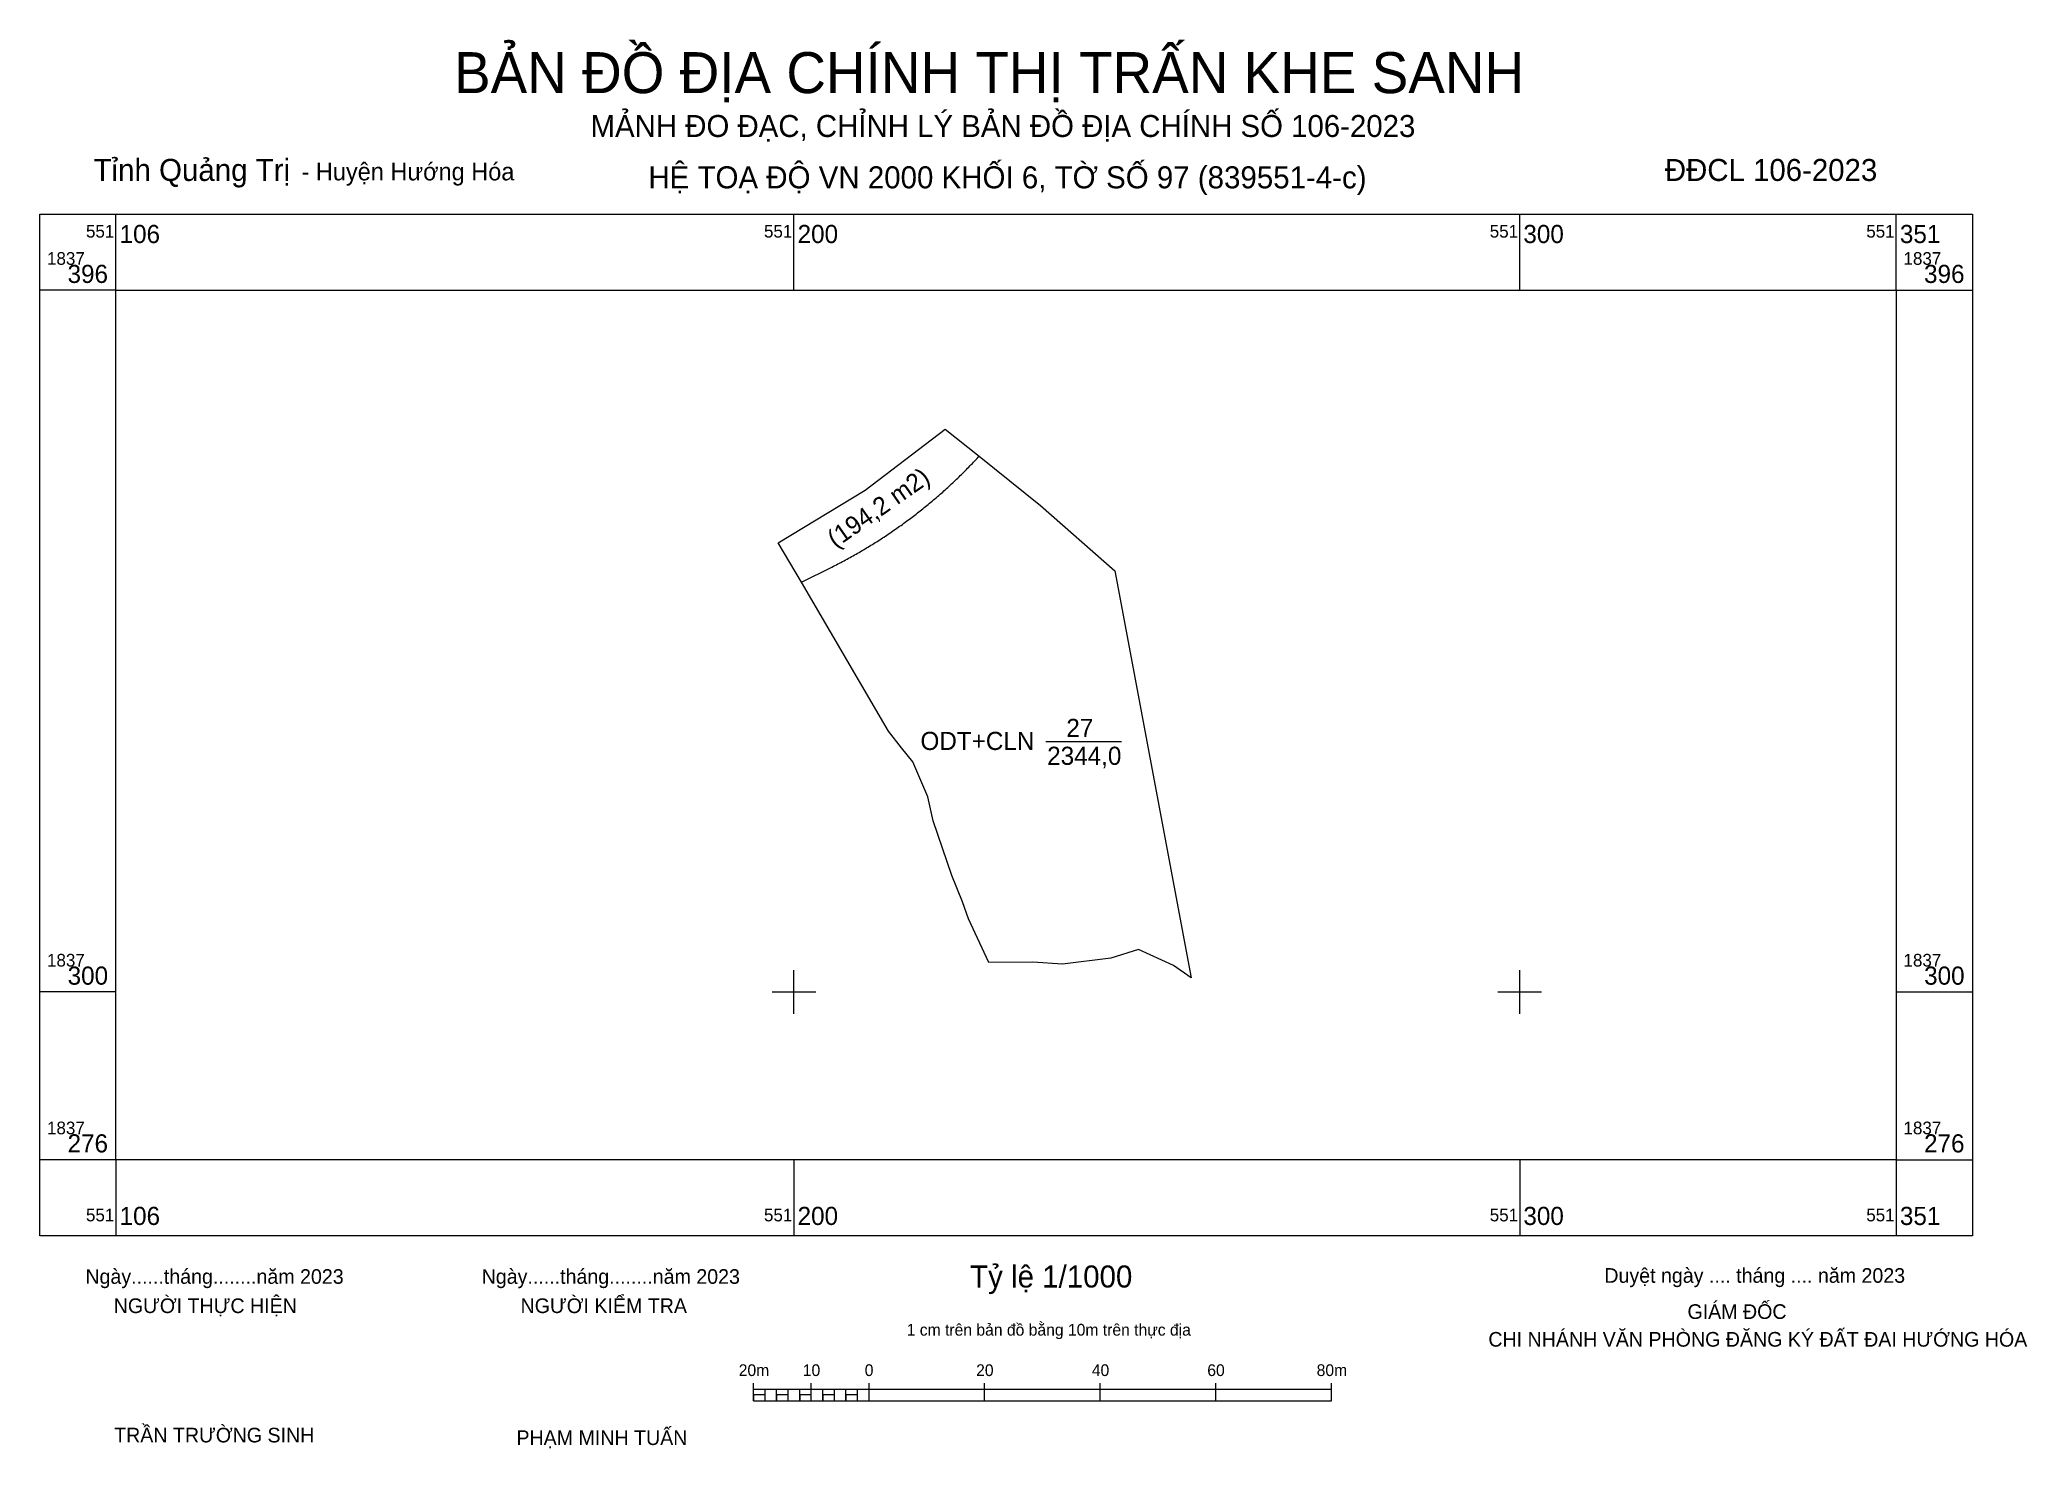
# Model space of a CAD drawing. Extents: x 551096 to 551370, y 1837237 to 1837431.
import ezdxf

# ---------------------------------------------------------------- set-up
doc = ezdxf.new("R2010")
doc.units = 0
for name, color, linetype in [('Level 10', 7, 'Continuous'), ('Level 13', 7, 'Continuous'), ('Level 2', 7, 'Continuous'), ('Level 4', 7, 'Continuous'), ('Level 50', 7, 'Continuous'), ('Level 6', 7, 'Continuous'), ('Level 63', 7, 'Continuous')]:
    doc.layers.add(name, color=color, linetype=linetype)

msp = doc.modelspace()

# ---------------------------------------------------------------- linework, layer by layer
at = {"layer": 'Level 10'}
msp.add_lwpolyline([(551254.73, 1837301.96), (551252.29, 1837303.63), (551247.49, 1837305.85), (551243.65, 1837304.66), (551236.99, 1837303.81), (551232.93, 1837304.1), (551226.85, 1837304.06), (551224.05, 1837310.06), (551223.2, 1837312.42), (551221.74, 1837316.07), (551219.18, 1837323.59), (551218.43, 1837326.88), (551216.38, 1837331.73), (551214.81, 1837333.63), (551213.03, 1837335.96), (551201.02, 1837356.47), (551197.83, 1837361.92), (551209.81, 1837369.17), (551220.83, 1837377.59), (551225.51, 1837373.83), (551233.95, 1837367.05), (551244.21, 1837358.03), (551254.73, 1837301.96)], dxfattribs=at)
at = {"layer": 'Level 13'}
msp.add_line((551234.69, 1837334.54), (551245.11, 1837334.54), dxfattribs=at)
at = {"layer": 'Level 2'}
for p, q in [((551194.43, 1837243.65), (551194.43, 1837246.08)), ((551194.43, 1837245.27), (551274.05, 1837245.27)), ((551196.02, 1837243.65), (551196.02, 1837245.27)), ((551197.61, 1837243.65), (551197.61, 1837245.27)), ((551199.2, 1837243.65), (551199.2, 1837245.27)), ((551200.8, 1837243.65), (551200.8, 1837245.27)), ((551202.39, 1837243.65), (551202.39, 1837246.08)), ((551203.98, 1837243.65), (551203.98, 1837245.27)), ((551205.57, 1837243.65), (551205.57, 1837245.27)), ((551207.16, 1837243.65), (551207.16, 1837245.27)), ((551208.76, 1837243.65), (551208.76, 1837245.27)), ((551210.35, 1837243.65), (551210.35, 1837246.08)), ((551226.27, 1837243.65), (551226.27, 1837246.08)), ((551242.2, 1837243.65), (551242.2, 1837246.08)), ((551258.12, 1837243.65), (551258.12, 1837246.08)), ((551274.05, 1837243.65), (551274.05, 1837246.08)), ((551194.43, 1837243.65), (551274.05, 1837243.65))]:
    msp.add_line(p, q, dxfattribs=at)
for points in [[(551194.43, 1837243.65), (551196.02, 1837243.65), (551196.02, 1837244.46), (551194.43, 1837244.46)], [(551197.61, 1837243.65), (551199.2, 1837243.65), (551199.2, 1837244.46), (551197.61, 1837244.46)], [(551200.8, 1837243.65), (551202.39, 1837243.65), (551202.39, 1837244.46), (551200.8, 1837244.46)], [(551203.98, 1837243.65), (551205.57, 1837243.65), (551205.57, 1837244.46), (551203.98, 1837244.46)], [(551207.16, 1837243.65), (551208.76, 1837243.65), (551208.76, 1837244.46), (551207.16, 1837244.46)]]:
    msp.add_lwpolyline(points, close=True, dxfattribs=at)
at = {"layer": 'Level 50'}
msp.add_lwpolyline([(551201.02, 1837356.47), (551205.22, 1837358.57), (551205.43, 1837358.67), (551205.64, 1837358.78), (551205.85, 1837358.89), (551206.06, 1837359), (551206.27, 1837359.1), (551206.48, 1837359.21), (551206.69, 1837359.32), (551206.9, 1837359.44), (551207.11, 1837359.55), (551207.32, 1837359.66), (551207.53, 1837359.77), (551207.74, 1837359.89), (551207.94, 1837360), (551208.15, 1837360.12), (551208.36, 1837360.24), (551208.56, 1837360.35), (551208.77, 1837360.47), (551208.97, 1837360.59), (551209.18, 1837360.71), (551209.38, 1837360.83), (551209.59, 1837360.95), (551209.79, 1837361.07), (551210, 1837361.19), (551210.2, 1837361.31), (551210.4, 1837361.44), (551210.6, 1837361.56), (551210.81, 1837361.68), (551211.01, 1837361.81), (551211.21, 1837361.93), (551211.41, 1837362.06), (551211.61, 1837362.19), (551211.81, 1837362.32), (551212.01, 1837362.44), (551212.21, 1837362.57), (551212.4, 1837362.7), (551212.6, 1837362.83), (551212.8, 1837362.97), (551213, 1837363.1), (551213.19, 1837363.23), (551213.39, 1837363.36), (551213.58, 1837363.5), (551213.78, 1837363.63), (551213.97, 1837363.77), (551214.17, 1837363.9), (551214.36, 1837364.04), (551214.56, 1837364.18), (551214.75, 1837364.31), (551214.94, 1837364.45), (551215.13, 1837364.59), (551215.32, 1837364.73), (551215.52, 1837364.87), (551215.71, 1837365.01), (551215.9, 1837365.15), (551216.09, 1837365.3), (551216.28, 1837365.44), (551216.46, 1837365.58), (551216.65, 1837365.73), (551216.84, 1837365.87), (551217.03, 1837366.02), (551217.21, 1837366.16), (551217.4, 1837366.31), (551217.59, 1837366.46), (551217.77, 1837366.61), (551217.96, 1837366.75), (551218.14, 1837366.9), (551218.32, 1837367.05), (551218.51, 1837367.2), (551218.69, 1837367.35), (551218.87, 1837367.51), (551219.05, 1837367.66), (551219.23, 1837367.81), (551219.41, 1837367.97), (551219.59, 1837368.12), (551219.77, 1837368.27), (551219.95, 1837368.43), (551220.13, 1837368.59), (551220.31, 1837368.74), (551220.49, 1837368.9), (551220.66, 1837369.06), (551220.84, 1837369.22), (551221.02, 1837369.37), (551221.19, 1837369.53), (551221.37, 1837369.69), (551221.54, 1837369.86), (551221.71, 1837370.02), (551221.89, 1837370.18), (551222.06, 1837370.34), (551222.23, 1837370.5), (551222.4, 1837370.67), (551222.57, 1837370.83), (551222.75, 1837371), (551222.92, 1837371.16), (551223.08, 1837371.33), (551223.25, 1837371.49), (551223.42, 1837371.66), (551223.59, 1837371.83), (551223.76, 1837372), (551223.92, 1837372.17), (551224.09, 1837372.34), (551224.25, 1837372.51), (551224.42, 1837372.68), (551224.58, 1837372.85), (551224.75, 1837373.02), (551224.91, 1837373.19), (551225.07, 1837373.36), (551225.23, 1837373.54), (551225.39, 1837373.71), (551225.51, 1837373.83)], dxfattribs=at)
at = {"layer": 'Level 63'}
for p, q in [((551106.58, 1837396.72), (551106.58, 1837407.22)), ((551200, 1837396.72), (551200, 1837407.22)), ((551300, 1837396.72), (551300, 1837407.22)), ((551351.88, 1837396.72), (551351.88, 1837407.22)), ((551106.58, 1837396.72), (551096.08, 1837396.72)), ((551351.88, 1837396.72), (551362.38, 1837396.72)), ((551200, 1837297), (551200, 1837303)), ((551300, 1837297), (551300, 1837303)), ((551106.58, 1837300), (551096.08, 1837300)), ((551197, 1837300), (551203, 1837300)), ((551297, 1837300), (551303, 1837300)), ((551351.88, 1837300), (551362.38, 1837300)), ((551106.58, 1837276.88), (551096.08, 1837276.88)), ((551106.58, 1837276.88), (551106.58, 1837266.38)), ((551200, 1837276.88), (551200, 1837266.38)), ((551300, 1837276.88), (551300, 1837266.38)), ((551351.88, 1837276.88), (551351.88, 1837266.38)), ((551351.88, 1837276.88), (551362.38, 1837276.88))]:
    msp.add_line(p, q, dxfattribs=at)
for points in [[(551096.08, 1837407.22), (551362.38, 1837407.22), (551362.38, 1837266.38), (551096.08, 1837266.38), (551096.08, 1837407.22)], [(551106.58, 1837396.72), (551351.88, 1837396.72), (551351.88, 1837276.88), (551106.58, 1837276.88), (551106.58, 1837396.72)]]:
    msp.add_lwpolyline(points, dxfattribs=at)

# ---------------------------------------------------------------- texts
at = {"layer": 'Level 13'}
msp.add_text('27', height=2.5, dxfattribs=at).set_placement((551237.53, 1837335.14))
at = {"layer": 'Level 2'}
for s, height, p in [('BẢN ĐỒ ĐỊA CHÍNH THỊ TRẤN KHE SANH', 5.654, (551153.16, 1837423.88)), ('MẢNH ĐO ĐẠC, CHỈNH LÝ BẢN ĐỒ ĐỊA CHÍNH SỐ 106-2023', 3.0286, (551171.97, 1837417.84)), ('Tỉnh Quảng Trị', 3.037, (551103.49, 1837411.78)), ('- Huyện Hướng Hóa', 2.4231, (551132.15, 1837411.86)), ('HỆ TOẠ ĐỘ VN 2000 KHỐI 6, TỜ SỐ 97 (839551-4-c)', 3.037, (551179.94, 1837410.76)), (' ĐĐCL 106-2023', 3.0287, (551318.87, 1837411.78)), ('ODT+CLN', 2.5, (551217.43, 1837333.35)), ('Ngày......tháng........năm 2023', 2.0198, (551102.37, 1837259.77)), ('Ngày......tháng........năm 2023', 2.0198, (551156.97, 1837259.77)), ('Tỷ lệ 1/1000', 3.0378, (551224.27, 1837259.26)), ('Duyệt ngày .... tháng .... năm 2023', 2.0198, (551311.66, 1837259.91)), ('NGƯỜI THỰC HIỆN', 2.0198, (551106.27, 1837255.74)), ('NGƯỜI KIỂM TRA', 2.0198, (551162.33, 1837255.74)), ('GIÁM ĐỐC', 2.02, (551323.11, 1837254.93)), ('1 cm trên bản đồ bằng 10m trên thực địa', 1.6157, (551215.53, 1837252.63)), ('CHI NHÁNH VĂN PHÒNG ĐĂNG KÝ ĐẤT ĐAI HƯỚNG HÓA', 2.0198, (551295.68, 1837251.11)), ('20m', 1.616, (551192.39, 1837247.06)), ('10', 1.616, (551201.22, 1837247.06)), ('0', 1.62, (551209.75, 1837247.06)), ('20', 1.616, (551225.1, 1837247.06)), ('40', 1.616, (551241.04, 1837247.06)), ('60', 1.616, (551256.95, 1837247.06)), ('80m', 1.616, (551272.02, 1837247.06)), ('TRẦN TRƯỜNG SINH', 2.0198, (551106.33, 1837237.91)), ('PHẠM MINH TUẤN', 2.0198, (551161.76, 1837237.55))]:
    msp.add_text(s, height=height, dxfattribs=at).set_placement(p)
at = {"layer": 'Level 4'}
msp.add_text('2344,0', height=2.5, dxfattribs=at).set_placement((551234.89, 1837331.3))
at = {"layer": 'Level 6'}
msp.add_text('(194,2 m2)', height=2.5, rotation=34.9646, dxfattribs=at).set_placement((551205.72, 1837361.11))
at = {"layer": 'Level 63'}
for s, height, p in [('551', 1.75, (551102.45, 1837403.97)), ('106', 2.5, (551107.08, 1837403.22)), ('551', 1.75, (551195.87, 1837403.97)), ('200', 2.5, (551200.5, 1837403.22)), ('551', 1.75, (551295.87, 1837403.97)), ('300', 2.5, (551300.5, 1837403.22)), ('551', 1.75, (551347.75, 1837403.97)), ('351', 2.5, (551352.38, 1837403.22)), ('1837', 1.75, (551097.08, 1837400.22)), ('396', 2.5, (551099.91, 1837397.72)), ('1837', 1.75, (551352.88, 1837400.22)), ('396', 2.5, (551355.71, 1837397.72)), ('1837', 1.75, (551097.08, 1837303.5)), ('1837', 1.75, (551352.88, 1837303.5)), ('300', 2.5, (551099.92, 1837301)), ('300', 2.5, (551355.72, 1837301)), ('1837', 1.75, (551097.08, 1837280.38)), ('276', 2.5, (551099.91, 1837277.88)), ('1837', 1.75, (551352.88, 1837280.38)), ('276', 2.5, (551355.71, 1837277.88)), ('551', 1.75, (551102.45, 1837268.38)), ('106', 2.5, (551107.08, 1837267.88)), ('551', 1.75, (551195.87, 1837268.38)), ('200', 2.5, (551200.5, 1837267.88)), ('551', 1.75, (551295.87, 1837268.38)), ('300', 2.5, (551300.5, 1837267.88)), ('551', 1.75, (551347.75, 1837268.38)), ('351', 2.5, (551352.38, 1837267.88))]:
    msp.add_text(s, height=height, dxfattribs=at).set_placement(p)

doc.saveas('drawing.dxf')
